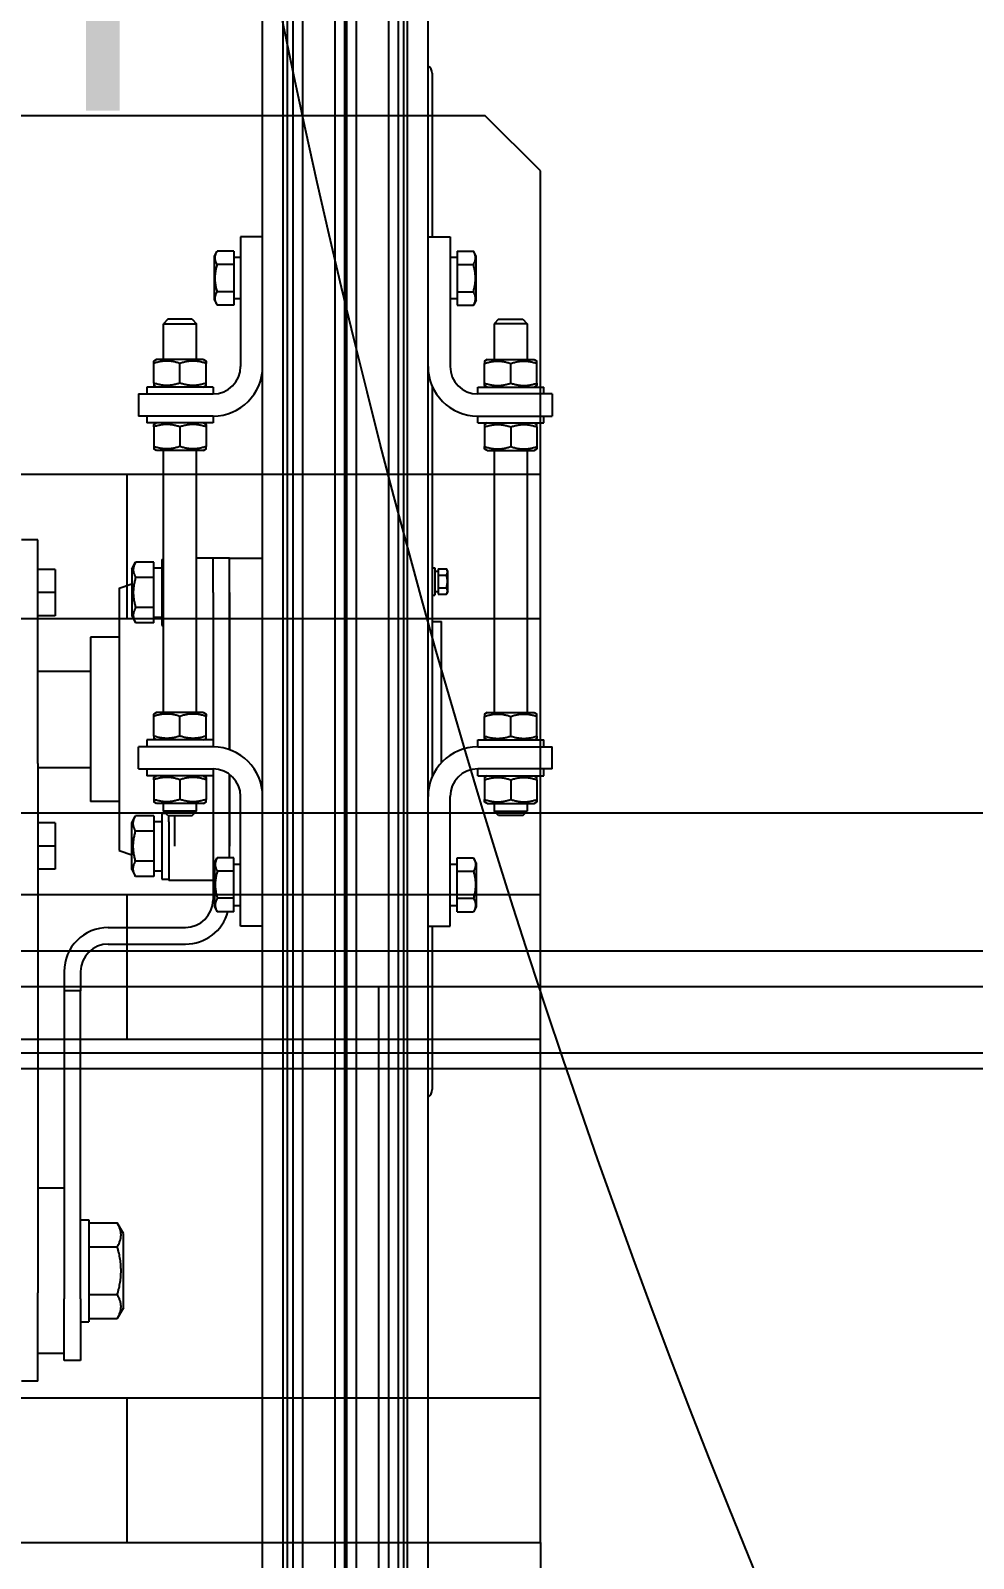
# Model space of a CAD drawing. Header units: millimetres. Extents: x -383313 to -161684, y -117025 to 99224.
# Drawn here: x -331932 to -331590, y 32773 to 33327 of the extents above; entities that cross this region are included whole.
import ezdxf

# ---------------------------------------------------------------- set-up
doc = ezdxf.new("R2010")
doc.units = ezdxf.units.MM
doc.header["$MEASUREMENT"] = 0
doc.linetypes.add('DASHED', pattern=[0.75, 0.5, -0.25])
for name, color, linetype in [('PV-F89', 7, 'Continuous'), ('Конвейера КУ-190', 1, 'Continuous'), ('Крепление держателей ограждений', 101, 'Continuous'), ('Робот', 30, 'Continuous')]:
    doc.layers.add(name, color=color, linetype=linetype)
doc.styles.add('PSTUDIO', font='arial.ttf')

# ---------------------------------------------------------------- blocks, each defined once
blk = doc.blocks.new('Робот ABB IRB660_3.15 (сверху)')
at = {"layer": 'Робот'}
blk.add_circle((0, 0), 3150, dxfattribs=at)
blk = doc.blocks.new('*U149')
at = {"layer": 'PV-F89'}
for p, q in [((2107.85, 1030.37), (2107.85, 1036.37)), ((2412.96, 1030.37), (2412.96, 1036.37)), ((2107.85, 1030.37), (2139.85, 1030.37)), ((2117.85, 1020.87), (2117.85, 1030.37)), ((2331.85, 1030.37), (2139.85, 1030.37)), ((2177.85, 1020.87), (2177.85, 1030.37)), ((2293.49, 1024.17), (2293.49, 1030.37)), ((2301.89, 1024.17), (2301.89, 1030.37)), ((2310.29, 1024.17), (2310.29, 1030.37)), ((2330.35, 1030.37), (2330.35, 1011.27)), ((2331.85, 1030.37), (2412.38, 1030.37)), ((2365.35, 1030.37), (2365.35, 1011.27)), ((2385.41, 1024.17), (2385.41, 1030.37)), ((2393.81, 1024.17), (2393.81, 1030.37)), ((2402.21, 1024.17), (2402.21, 1030.37)), ((2412.38, 1030.37), (2412.96, 1030.37)), ((2115.35, 1020.87), (2137.69, 1020.87)), ((2115.35, 1014.87), (2115.35, 1020.87)), ((2249.35, 1020.87), (2137.69, 1020.87)), ((2256.35, 1020.87), (2249.35, 1020.87)), ((2249.35, 1014.87), (2249.35, 1020.87)), ((2301.89, 1024.17), (2293.49, 1024.17)), ((2310.29, 1024.17), (2301.89, 1024.17)), ((2393.81, 1024.17), (2385.41, 1024.17)), ((2402.21, 1024.17), (2393.81, 1024.17)), ((2137.69, 1014.87), (2115.35, 1014.87)), ((2129.35, 1014.87), (2129.35, 1011.87)), ((2137.69, 1014.87), (2249.35, 1014.87)), ((2166.35, 1014.87), (2166.35, 1011.87)), ((2256.35, 1014.87), (2249.35, 1014.87)), ((2166.35, 1011.87), (2129.35, 1011.87)), ((2130.53, 1011.87), (2130.53, 1001.57)), ((2139.19, 1011.87), (2139.19, 1001.57)), ((2156.51, 1011.87), (2156.51, 1001.57)), ((2165.17, 1011.87), (2165.17, 1001.57)), ((2377.6, 1011.27), (2318.1, 1011.27)), ((2318.1, 1000.87), (2318.1, 1011.27)), ((2377.6, 1000.87), (2377.6, 1011.27)), ((2266.35, 1004.87), (2266.35, 976.87)), ((2272.35, 1004.87), (2272.35, 976.87)), ((2134.35, 999.37), (2130.53, 1001.57)), ((2134.35, 999.37), (2161.35, 999.37)), ((2161.35, 999.37), (2165.17, 1001.57)), ((2300.3, 1000.87), (2298.66, 996.37)), ((2395.4, 1000.87), (2300.3, 1000.87)), ((2395.4, 1000.87), (2397.04, 996.37)), ((2293.35, 996.37), (2290.88, 994.94)), ((2290.88, 988.37), (2290.88, 994.94)), ((2293.35, 996.37), (2310.35, 996.37)), ((2296.36, 988.37), (2296.36, 994.94)), ((2307.33, 988.37), (2307.33, 994.94)), ((2310.35, 996.37), (2312.82, 994.94)), ((2312.82, 988.37), (2312.82, 994.94)), ((2329.85, 993.87), (2329.85, 966.87)), ((2329.85, 993.87), (2337.85, 993.87)), ((2337.85, 966.87), (2337.85, 993.87)), ((2385.35, 996.37), (2382.88, 994.94)), ((2382.88, 988.37), (2382.88, 994.94)), ((2402.35, 996.37), (2385.35, 996.37)), ((2388.36, 988.37), (2388.36, 994.94)), ((2399.33, 988.37), (2399.33, 994.94)), ((2402.35, 996.37), (2404.82, 994.94)), ((2404.82, 988.37), (2404.82, 994.94)), ((2457.85, 966.87), (2457.85, 993.87)), ((2465.85, 993.87), (2457.85, 993.87)), ((2465.85, 993.87), (2465.85, 966.87)), ((2296.36, 988.37), (2290.88, 988.37)), ((2292.85, 988.37), (2292.85, 985.37)), ((2307.33, 988.37), (2296.36, 988.37)), ((2312.82, 988.37), (2307.33, 988.37)), ((2310.85, 988.37), (2310.85, 985.37)), ((2317.35, 987.37), (2317.93, 988.37)), ((2317.35, 978.87), (2317.35, 987.37)), ((2325.92, 988.37), (2318.78, 988.37)), ((2327.35, 987.37), (2326.77, 988.37)), ((2327.35, 966.87), (2327.35, 990.87)), ((2329.85, 990.87), (2327.35, 990.87)), ((2340.35, 990.87), (2337.85, 990.87)), ((2340.35, 966.87), (2340.35, 990.87)), ((2340.35, 987.37), (2340.93, 988.37)), ((2341.78, 988.37), (2348.92, 988.37)), ((2350.35, 987.37), (2349.77, 988.37)), ((2350.35, 978.87), (2350.35, 987.37)), ((2382.88, 988.37), (2388.36, 988.37)), ((2384.85, 988.37), (2384.85, 985.37)), ((2388.36, 988.37), (2399.33, 988.37)), ((2399.33, 988.37), (2404.82, 988.37)), ((2402.85, 988.37), (2402.85, 985.37)), ((2445.35, 987.37), (2445.93, 988.37)), ((2445.35, 978.87), (2445.35, 987.37)), ((2453.92, 988.37), (2446.78, 988.37)), ((2455.35, 987.37), (2454.77, 988.37)), ((2455.35, 966.87), (2455.35, 990.87)), ((2457.85, 990.87), (2455.35, 990.87)), ((2468.35, 990.87), (2465.85, 990.87)), ((2468.35, 966.87), (2468.35, 990.87)), ((2468.35, 987.37), (2468.93, 988.37)), ((2469.78, 988.37), (2476.92, 988.37)), ((2478.35, 987.37), (2477.77, 988.37)), ((2478.35, 978.87), (2478.35, 987.37)), ((2310.69, 982.87), (2289.35, 982.87)), ((2289.35, 980.87), (2289.35, 982.87)), ((2289.35, 966.87), (2289.35, 980.87)), ((2313.85, 985.37), (2289.85, 985.37)), ((2289.85, 985.37), (2289.85, 982.87)), ((2312.95, 980.87), (2301.85, 980.87)), ((2310.69, 982.87), (2312.95, 982.87)), ((2312.95, 983.27), (2314.55, 984.87)), ((2312.95, 983.27), (2312.95, 974.47)), ((2313.85, 985.37), (2313.85, 984.17)), ((2314.55, 972.87), (2314.55, 984.87)), ((2314.55, 984.87), (2317.35, 984.87)), ((2350.35, 984.87), (2445.35, 984.87)), ((2405.85, 985.37), (2381.85, 985.37)), ((2381.85, 985.37), (2381.85, 984.87)), ((2405.85, 985.37), (2405.85, 984.87)), ((2478.35, 984.87), (2491.35, 984.87)), ((2491.35, 984.87), (2491.35, 972.87)), ((2492.95, 983.27), (2491.35, 984.87)), ((2492.95, 974.47), (2492.95, 983.27)), ((2317.35, 970.37), (2317.35, 978.87)), ((2325.92, 978.87), (2318.78, 978.87)), ((2341.78, 978.87), (2348.92, 978.87)), ((2350.35, 970.37), (2350.35, 978.87)), ((2445.35, 970.37), (2445.35, 978.87)), ((2453.92, 978.87), (2446.78, 978.87)), ((2469.78, 978.87), (2476.92, 978.87)), ((2478.35, 970.37), (2478.35, 978.87)), ((2312.95, 974.47), (2314.55, 972.87)), ((2314.55, 972.87), (2317.35, 972.87)), ((2317.35, 970.37), (2317.93, 969.37)), ((2327.35, 970.37), (2326.77, 969.37)), ((2340.35, 970.37), (2340.93, 969.37)), ((2350.35, 970.37), (2349.77, 969.37)), ((2350.35, 972.87), (2445.35, 972.87)), ((2406.35, 966.87), (2406.35, 972.87)), ((2445.35, 970.37), (2445.93, 969.37)), ((2455.35, 970.37), (2454.77, 969.37)), ((2468.35, 970.37), (2468.93, 969.37)), ((2478.35, 970.37), (2477.77, 969.37)), ((2478.35, 972.87), (2491.35, 972.87)), ((2492.95, 974.47), (2491.35, 972.87)), ((2279.85, 966.37), (2278.03, 965.32)), ((2278.03, 959.37), (2278.03, 965.32)), ((2295.85, 966.37), (2279.85, 966.37)), ((2327.35, 966.87), (2282.35, 966.87)), ((2282.94, 959.37), (2282.94, 965.32)), ((2292.76, 959.37), (2292.76, 965.32)), ((2295.85, 966.37), (2297.66, 965.32)), ((2297.66, 959.37), (2297.66, 965.32)), ((2327.35, 966.87), (2301.85, 966.87)), ((2325.92, 969.37), (2318.78, 969.37)), ((2329.85, 966.87), (2327.35, 966.87)), ((2340.35, 966.87), (2337.85, 966.87)), ((2393.85, 966.87), (2340.35, 966.87)), ((2393.85, 966.87), (2340.35, 966.87)), ((2341.78, 969.37), (2348.92, 969.37)), ((2393.85, 966.87), (2406.35, 966.87)), ((2393.85, 966.87), (2406.35, 966.87)), ((2406.35, 960.87), (2406.35, 966.87)), ((2453.92, 969.37), (2446.78, 969.37)), ((2457.85, 966.87), (2455.35, 966.87)), ((2468.35, 966.87), (2465.85, 966.87)), ((2469.78, 969.37), (2476.92, 969.37)), ((2499.85, 966.37), (2498.03, 965.32)), ((2498.03, 959.37), (2498.03, 965.32)), ((2499.85, 966.37), (2515.85, 966.37)), ((2502.94, 959.37), (2502.94, 965.32)), ((2512.76, 959.37), (2512.76, 965.32)), ((2515.85, 966.37), (2517.66, 965.32)), ((2517.66, 959.37), (2517.66, 965.32)), ((2278.03, 959.37), (2282.94, 959.37)), ((2280.35, 959.37), (2280.35, 956.87)), ((2282.94, 959.37), (2292.76, 959.37)), ((2292.76, 959.37), (2297.66, 959.37)), ((2295.35, 959.37), (2295.35, 956.87)), ((2297.66, 960.87), (2327.85, 960.87)), ((2327.85, 960.87), (2301.85, 960.87)), ((2393.85, 960.87), (2336.82, 960.87)), ((2336.82, 960.87), (2393.85, 960.87)), ((2393.85, 960.87), (2406.35, 960.87)), ((2393.85, 960.87), (2406.35, 960.87)), ((2406.35, 960.87), (2406.35, 948.87)), ((2502.94, 959.37), (2498.03, 959.37)), ((2500.35, 956.87), (2500.35, 959.37)), ((2512.76, 959.37), (2502.94, 959.37)), ((2517.66, 959.37), (2512.76, 959.37)), ((2515.35, 956.87), (2515.35, 959.37)), ((2272.85, 956.87), (2319.85, 956.87)), ((2272.85, 948.87), (2272.85, 956.87)), ((2522.85, 956.87), (2475.85, 956.87)), ((2522.85, 948.87), (2522.85, 956.87)), ((1757.85, 948.87), (3037.85, 948.87)), ((1757.85, 941.37), (3037.85, 941.37)), ((3037.85, 939.92), (1757.85, 939.92)), ((3037.85, 937.91), (1757.85, 937.91)), ((3037.85, 934.41), (1757.85, 934.41)), ((3037.85, 922.73), (1757.85, 922.73)), ((3037.85, 919.23), (1757.85, 919.23)), ((3037.85, 918.45), (1757.85, 918.45)), ((3037.85, 914.95), (1757.85, 914.95)), ((3037.85, 903.27), (1757.85, 903.27)), ((3037.85, 899.77), (1757.85, 899.77)), ((3037.85, 897.76), (1757.85, 897.76)), ((1757.85, 896.37), (3037.85, 896.37)), ((1757.85, 888.87), (3037.85, 888.87)), ((2272.85, 887.37), (2213.55, 887.37)), ((2272.85, 888.87), (2272.85, 880.87)), ((2468.66, 887.37), (2327.04, 887.37)), ((2383.35, 887.37), (2383.35, 884.02)), ((2392.85, 887.37), (2392.85, 886.37)), ((2402.85, 887.37), (2402.85, 886.37)), ((2522.85, 888.87), (2522.85, 880.87)), ((2582.15, 887.37), (2522.85, 887.37)), ((2332.14, 884.02), (2347.85, 884.02)), ((2347.85, 884.02), (2383.35, 884.02)), ((2402.85, 886.37), (2392.85, 886.37)), ((2395.54, 885.17), (2393.23, 885.17)), ((2393.23, 885.17), (2393.23, 882.2)), ((2394.15, 881.67), (2393.23, 882.2)), ((2394.15, 886.37), (2394.15, 885.17)), ((2394.15, 881.67), (2401.55, 881.67)), ((2400.16, 885.17), (2395.54, 885.17)), ((2395.54, 885.17), (2395.54, 882.2)), ((2402.47, 885.17), (2400.16, 885.17)), ((2400.16, 885.17), (2400.16, 882.2)), ((2401.55, 886.37), (2401.55, 885.17)), ((2401.55, 881.67), (2402.47, 882.2)), ((2402.47, 885.17), (2402.47, 882.2)), ((2272.85, 880.87), (2319.85, 880.87)), ((2278.03, 878.37), (2282.94, 878.37)), ((2278.03, 878.37), (2278.03, 872.41)), ((2280.35, 880.87), (2280.35, 878.37)), ((2282.94, 878.37), (2292.76, 878.37)), ((2282.94, 878.37), (2282.94, 872.41)), ((2292.76, 878.37), (2297.66, 878.37)), ((2292.76, 878.37), (2292.76, 872.41)), ((2295.35, 880.87), (2295.35, 878.37)), ((2297.66, 878.37), (2297.66, 872.41)), ((2522.85, 880.87), (2475.85, 880.87)), ((2502.94, 878.37), (2498.03, 878.37)), ((2498.03, 878.37), (2498.03, 872.41)), ((2500.35, 878.37), (2500.35, 880.87)), ((2512.76, 878.37), (2502.94, 878.37)), ((2502.94, 878.37), (2502.94, 872.41)), ((2517.66, 878.37), (2512.76, 878.37)), ((2512.76, 878.37), (2512.76, 872.41)), ((2515.35, 878.37), (2515.35, 880.87)), ((2517.66, 878.37), (2517.66, 872.41)), ((2279.85, 871.37), (2278.03, 872.41)), ((2295.85, 871.37), (2279.85, 871.37)), ((2295.85, 871.37), (2297.66, 872.41)), ((2327.35, 870.87), (2327.35, 846.87)), ((2327.35, 870.87), (2329.85, 870.87)), ((2329.85, 843.87), (2329.85, 870.87)), ((2337.85, 870.87), (2337.85, 843.87)), ((2337.85, 870.87), (2340.35, 870.87)), ((2340.35, 870.87), (2340.35, 846.87)), ((2455.35, 870.87), (2455.35, 846.87)), ((2455.35, 870.87), (2457.85, 870.87)), ((2457.85, 870.87), (2457.85, 843.87)), ((2465.85, 870.87), (2468.35, 870.87)), ((2465.85, 843.87), (2465.85, 870.87)), ((2468.35, 870.87), (2468.35, 846.87)), ((2499.85, 871.37), (2498.03, 872.41)), ((2499.85, 871.37), (2515.85, 871.37)), ((2515.85, 871.37), (2517.66, 872.41)), ((2312.95, 863.27), (2314.55, 864.87)), ((2314.55, 864.87), (2314.55, 852.87)), ((2317.35, 864.87), (2314.55, 864.87)), ((2317.35, 867.37), (2317.93, 868.37)), ((2317.35, 867.37), (2317.35, 858.87)), ((2325.92, 868.37), (2318.78, 868.37)), ((2327.35, 867.37), (2326.77, 868.37)), ((2340.35, 867.37), (2340.93, 868.37)), ((2341.78, 868.37), (2348.92, 868.37)), ((2350.35, 867.37), (2349.77, 868.37)), ((2350.35, 867.37), (2350.35, 858.87)), ((2445.35, 864.87), (2350.35, 864.87)), ((2445.35, 867.37), (2445.93, 868.37)), ((2445.35, 867.37), (2445.35, 858.87)), ((2453.92, 868.37), (2446.78, 868.37)), ((2455.35, 867.37), (2454.77, 868.37)), ((2468.35, 867.37), (2468.93, 868.37)), ((2469.78, 868.37), (2476.92, 868.37)), ((2478.35, 867.37), (2477.77, 868.37)), ((2478.35, 867.37), (2478.35, 858.87)), ((2491.35, 864.87), (2478.35, 864.87)), ((2491.35, 852.87), (2491.35, 864.87)), ((2492.95, 863.27), (2491.35, 864.87)), ((2312.95, 854.47), (2312.95, 863.27)), ((2492.95, 863.27), (2492.95, 854.47)), ((2312.95, 854.47), (2314.55, 852.87)), ((2317.35, 858.87), (2317.35, 850.37)), ((2325.92, 858.87), (2318.78, 858.87)), ((2341.78, 858.87), (2348.92, 858.87)), ((2350.35, 858.87), (2350.35, 850.37)), ((2445.35, 858.87), (2445.35, 850.37)), ((2453.92, 858.87), (2446.78, 858.87)), ((2469.78, 858.87), (2476.92, 858.87)), ((2478.35, 858.87), (2478.35, 850.37)), ((2492.95, 854.47), (2491.35, 852.87)), ((2317.35, 852.87), (2314.55, 852.87)), ((2317.35, 850.37), (2317.93, 849.37)), ((2325.92, 849.37), (2318.78, 849.37)), ((2327.35, 850.37), (2326.77, 849.37)), ((2340.35, 850.37), (2340.93, 849.37)), ((2341.78, 849.37), (2348.92, 849.37)), ((2350.35, 850.37), (2349.77, 849.37)), ((2445.35, 852.87), (2350.35, 852.87)), ((2445.35, 850.37), (2445.93, 849.37)), ((2453.92, 849.37), (2446.78, 849.37)), ((2455.35, 850.37), (2454.77, 849.37)), ((2468.35, 850.37), (2468.93, 849.37)), ((2469.78, 849.37), (2476.92, 849.37)), ((2478.35, 850.37), (2477.77, 849.37)), ((2491.35, 852.87), (2478.35, 852.87)), ((2327.35, 846.87), (2329.85, 846.87)), ((2329.85, 843.87), (2337.85, 843.87)), ((2337.85, 846.87), (2340.35, 846.87)), ((2455.35, 846.87), (2457.85, 846.87)), ((2465.85, 843.87), (2457.85, 843.87)), ((2465.85, 846.87), (2468.35, 846.87))]:
    blk.add_line(p, q, dxfattribs=at)
for centre, radius, start, end in [((2256.35, 1004.87), 16, 0, 90), ((2256.35, 1004.87), 10, 0, 90), ((2282.35, 976.87), 16, 180, 254.3545), ((2282.35, 976.87), 10, 180, 270), ((2319.85, 966.87), 18, 270, 360), ((2319.85, 966.87), 10, -90, 0), ((2475.85, 966.87), 18, 180, 270), ((2475.85, 966.87), 10, 180, 270), ((2213.55, 890.57), 3.2, 212.09, 270), ((2319.85, 870.87), 18, 0, 90), ((2475.85, 870.87), 18, 90, 180), ((2582.15, 890.57), 3.2, 270, 327.91), ((2319.85, 870.87), 10, 0, 90), ((2475.85, 870.87), 10, 90, 180)]:
    blk.add_arc(centre, radius, start, end, dxfattribs=at)
for points, weights in [([(2130.53, 1001.57), (2134.86, 999.07), (2139.19, 1001.57)], [1.55166604984, 1.79170962313, 1.55166604984]), ([(2139.19, 1001.57), (2147.85, 999.07), (2156.51, 1001.57)], [1.55166604984, 1.79170962313, 1.55166604984]), ([(2156.51, 1001.57), (2160.84, 999.07), (2165.17, 1001.57)], [1.55166604984, 1.79170962313, 1.55166604984]), ([(2290.88, 994.94), (2293.62, 996.52), (2296.36, 994.94)], [1.29573137036, 1.49618171095, 1.29573137036]), ([(2296.36, 994.94), (2301.85, 996.52), (2307.33, 994.94)], [1.29573137036, 1.49618171095, 1.29573137036]), ([(2307.33, 994.94), (2310.08, 996.52), (2312.82, 994.94)], [1.29573137036, 1.49618171095, 1.29573137036]), ([(2388.36, 994.94), (2385.62, 996.52), (2382.88, 994.94)], [1.29573137036, 1.49618171095, 1.29573137036]), ([(2399.33, 994.94), (2393.85, 996.52), (2388.36, 994.94)], [1.29573137036, 1.49618171095, 1.29573137036]), ([(2404.82, 994.94), (2402.08, 996.52), (2399.33, 994.94)], [1.29573137036, 1.49618171095, 1.29573137036]), ([(2318.78, 988.37), (2317.93, 988.37), (2317.93, 988.37)], [1.29573137036, 1.39595654066, 1.39595654066]), ([(2318.78, 978.87), (2317.19, 983.62), (2318.78, 988.37)], [1.29573137036, 1.49618171095, 1.29573137036]), ([(2325.92, 988.37), (2326.77, 988.37), (2326.77, 988.37)], [1.29573137036, 1.39595654066, 1.39595654066]), ([(2325.92, 978.87), (2327.51, 983.62), (2325.92, 988.37)], [1.29573137036, 1.49618171095, 1.29573137036]), ([(2341.78, 978.87), (2340.19, 983.62), (2341.78, 988.37)], [1.29573137036, 1.49618171095, 1.29573137036]), ([(2341.78, 988.37), (2340.93, 988.37), (2340.93, 988.37)], [1.29573137036, 1.39595654066, 1.39595654066]), ([(2348.92, 988.37), (2349.77, 988.37), (2349.77, 988.37)], [1.29573137036, 1.39595654066, 1.39595654066]), ([(2348.92, 978.87), (2350.51, 983.62), (2348.92, 988.37)], [1.29573137036, 1.49618171095, 1.29573137036]), ([(2446.78, 988.37), (2445.93, 988.37), (2445.93, 988.37)], [1.29573137036, 1.39595654066, 1.39595654066]), ([(2446.78, 978.87), (2445.19, 983.62), (2446.78, 988.37)], [1.29573137036, 1.49618171095, 1.29573137036]), ([(2453.92, 988.37), (2454.77, 988.37), (2454.77, 988.37)], [1.29573137036, 1.39595654065, 1.39595654066]), ([(2453.92, 978.87), (2455.51, 983.62), (2453.92, 988.37)], [1.29573137036, 1.49618171095, 1.29573137036]), ([(2469.78, 978.87), (2468.19, 983.62), (2469.78, 988.37)], [1.29573137036, 1.49618171095, 1.29573137036]), ([(2469.78, 988.37), (2468.93, 988.37), (2468.93, 988.37)], [1.29573137036, 1.39595654066, 1.39595654066]), ([(2476.92, 988.37), (2477.77, 988.37), (2477.77, 988.37)], [1.29573137036, 1.39595654066, 1.39595654066]), ([(2476.92, 978.87), (2478.51, 983.62), (2476.92, 988.37)], [1.29573137036, 1.49618171095, 1.29573137036]), ([(2318.78, 969.37), (2317.19, 974.12), (2318.78, 978.87)], [1.29573137036, 1.49618171095, 1.29573137036]), ([(2325.92, 969.37), (2327.51, 974.12), (2325.92, 978.87)], [1.29573137036, 1.49618171095, 1.29573137036]), ([(2341.78, 969.37), (2340.19, 974.12), (2341.78, 978.87)], [1.29573137036, 1.49618171095, 1.29573137036]), ([(2348.92, 969.37), (2350.51, 974.12), (2348.92, 978.87)], [1.29573137036, 1.49618171095, 1.29573137036]), ([(2446.78, 969.37), (2445.19, 974.12), (2446.78, 978.87)], [1.29573137036, 1.49618171095, 1.29573137036]), ([(2453.92, 969.37), (2455.51, 974.12), (2453.92, 978.87)], [1.29573137036, 1.49618171095, 1.29573137036]), ([(2469.78, 969.37), (2468.19, 974.12), (2469.78, 978.87)], [1.29573137036, 1.49618171095, 1.29573137036]), ([(2476.92, 969.37), (2478.51, 974.12), (2476.92, 978.87)], [1.29573137036, 1.49618171095, 1.29573137036]), ([(2282.94, 965.32), (2280.49, 966.74), (2278.03, 965.32)], [1.22364575665, 1.41294441399, 1.22364575665]), ([(2292.76, 965.32), (2287.85, 966.74), (2282.94, 965.32)], [1.22364575665, 1.41294441399, 1.22364575665]), ([(2297.66, 965.32), (2295.21, 966.74), (2292.76, 965.32)], [1.22364575665, 1.41294441399, 1.22364575665]), ([(2317.93, 969.37), (2317.93, 969.37), (2318.78, 969.37)], [1.39595654066, 1.39595654066, 1.29573137036]), ([(2326.77, 969.37), (2326.77, 969.37), (2325.92, 969.37)], [1.39595654066, 1.39595654066, 1.29573137036]), ([(2340.93, 969.37), (2340.93, 969.37), (2341.78, 969.37)], [1.39595654066, 1.39595654066, 1.29573137036]), ([(2349.77, 969.37), (2349.77, 969.37), (2348.92, 969.37)], [1.39595654066, 1.39595654066, 1.29573137036]), ([(2445.93, 969.37), (2445.93, 969.37), (2446.78, 969.37)], [1.39595654066, 1.39595654066, 1.29573137036]), ([(2454.77, 969.37), (2454.77, 969.37), (2453.92, 969.37)], [1.39595654066, 1.39595654066, 1.29573137036]), ([(2468.93, 969.37), (2468.93, 969.37), (2469.78, 969.37)], [1.39595654066, 1.39595654066, 1.29573137036]), ([(2477.77, 969.37), (2477.77, 969.37), (2476.92, 969.37)], [1.39595654066, 1.39595654066, 1.29573137036]), ([(2498.03, 965.32), (2500.49, 966.74), (2502.94, 965.32)], [1.22364575665, 1.41294441399, 1.22364575665]), ([(2502.94, 965.32), (2507.85, 966.74), (2512.76, 965.32)], [1.22364575665, 1.41294441399, 1.22364575665]), ([(2512.76, 965.32), (2515.21, 966.74), (2517.66, 965.32)], [1.22364575665, 1.41294441399, 1.22364575665]), ([(2393.23, 882.2), (2394.39, 881.53), (2395.54, 882.2)], [1.10447333225, 1.27533595138, 1.10447333224]), ([(2395.54, 882.2), (2397.85, 881.53), (2400.16, 882.2)], [1.10447333225, 1.27533595138, 1.10447333224]), ([(2400.16, 882.2), (2401.31, 881.53), (2402.47, 882.2)], [1.10447333225, 1.27533595138, 1.10447333224]), ([(2282.94, 872.41), (2280.49, 871), (2278.03, 872.41)], [1.22364575665, 1.41294441399, 1.22364575665]), ([(2292.76, 872.41), (2287.85, 871), (2282.94, 872.41)], [1.22364575665, 1.41294441399, 1.22364575665]), ([(2297.66, 872.41), (2295.21, 871), (2292.76, 872.41)], [1.22364575665, 1.41294441399, 1.22364575665]), ([(2498.03, 872.41), (2500.49, 871), (2502.94, 872.41)], [1.22364575665, 1.41294441399, 1.22364575665]), ([(2502.94, 872.41), (2507.85, 871), (2512.76, 872.41)], [1.22364575665, 1.41294441399, 1.22364575665]), ([(2512.76, 872.41), (2515.21, 871), (2517.66, 872.41)], [1.22364575665, 1.41294441399, 1.22364575665]), ([(2317.93, 868.37), (2317.93, 868.37), (2318.78, 868.37)], [1.39595654066, 1.39595654066, 1.29573137036]), ([(2318.78, 868.37), (2317.19, 863.62), (2318.78, 858.87)], [1.29573137036, 1.49618171095, 1.29573137036]), ([(2326.77, 868.37), (2326.77, 868.37), (2325.92, 868.37)], [1.39595654066, 1.39595654066, 1.29573137036]), ([(2325.92, 868.37), (2327.51, 863.62), (2325.92, 858.87)], [1.29573137036, 1.49618171095, 1.29573137036]), ([(2340.93, 868.37), (2340.93, 868.37), (2341.78, 868.37)], [1.39595654066, 1.39595654066, 1.29573137036]), ([(2341.78, 868.37), (2340.19, 863.62), (2341.78, 858.87)], [1.29573137036, 1.49618171095, 1.29573137036]), ([(2349.77, 868.37), (2349.77, 868.37), (2348.92, 868.37)], [1.39595654066, 1.39595654066, 1.29573137036]), ([(2348.92, 868.37), (2350.51, 863.62), (2348.92, 858.87)], [1.29573137036, 1.49618171095, 1.29573137036]), ([(2445.93, 868.37), (2445.93, 868.37), (2446.78, 868.37)], [1.39595654066, 1.39595654066, 1.29573137036]), ([(2446.78, 868.37), (2445.19, 863.62), (2446.78, 858.87)], [1.29573137036, 1.49618171095, 1.29573137036]), ([(2454.77, 868.37), (2454.77, 868.37), (2453.92, 868.37)], [1.39595654066, 1.39595654066, 1.29573137036]), ([(2453.92, 868.37), (2455.51, 863.62), (2453.92, 858.87)], [1.29573137036, 1.49618171095, 1.29573137036]), ([(2468.93, 868.37), (2468.93, 868.37), (2469.78, 868.37)], [1.39595654066, 1.39595654066, 1.29573137036]), ([(2469.78, 868.37), (2468.19, 863.62), (2469.78, 858.87)], [1.29573137036, 1.49618171095, 1.29573137036]), ([(2477.77, 868.37), (2477.77, 868.37), (2476.92, 868.37)], [1.39595654066, 1.39595654066, 1.29573137036]), ([(2476.92, 868.37), (2478.51, 863.62), (2476.92, 858.87)], [1.29573137036, 1.49618171095, 1.29573137036]), ([(2318.78, 858.87), (2317.19, 854.12), (2318.78, 849.37)], [1.29573137036, 1.49618171095, 1.29573137036]), ([(2325.92, 858.87), (2327.51, 854.12), (2325.92, 849.37)], [1.29573137036, 1.49618171095, 1.29573137036]), ([(2341.78, 858.87), (2340.19, 854.12), (2341.78, 849.37)], [1.29573137036, 1.49618171095, 1.29573137036]), ([(2348.92, 858.87), (2350.51, 854.12), (2348.92, 849.37)], [1.29573137036, 1.49618171095, 1.29573137036]), ([(2446.78, 858.87), (2445.19, 854.12), (2446.78, 849.37)], [1.29573137036, 1.49618171095, 1.29573137036]), ([(2453.92, 858.87), (2455.51, 854.12), (2453.92, 849.37)], [1.29573137036, 1.49618171095, 1.29573137036]), ([(2469.78, 858.87), (2468.19, 854.12), (2469.78, 849.37)], [1.29573137036, 1.49618171095, 1.29573137036]), ([(2476.92, 858.87), (2478.51, 854.12), (2476.92, 849.37)], [1.29573137036, 1.49618171095, 1.29573137036]), ([(2318.78, 849.37), (2317.93, 849.37), (2317.93, 849.37)], [1.29573137036, 1.39595654066, 1.39595654066]), ([(2325.92, 849.37), (2326.77, 849.37), (2326.77, 849.37)], [1.29573137036, 1.39595654066, 1.39595654066]), ([(2341.78, 849.37), (2340.93, 849.37), (2340.93, 849.37)], [1.29573137036, 1.39595654066, 1.39595654066]), ([(2348.92, 849.37), (2349.77, 849.37), (2349.77, 849.37)], [1.29573137036, 1.39595654066, 1.39595654066]), ([(2446.78, 849.37), (2445.93, 849.37), (2445.93, 849.37)], [1.29573137036, 1.39595654066, 1.39595654066]), ([(2453.92, 849.37), (2454.77, 849.37), (2454.77, 849.37)], [1.29573137036, 1.39595654065, 1.39595654066]), ([(2469.78, 849.37), (2468.93, 849.37), (2468.93, 849.37)], [1.29573137036, 1.39595654066, 1.39595654066]), ([(2476.92, 849.37), (2477.77, 849.37), (2477.77, 849.37)], [1.29573137036, 1.39595654066, 1.39595654066])]:
    blk.add_rational_spline(points, weights, degree=2, dxfattribs=at)
blk = doc.blocks.new('A$Cd90eea63')
at = {"layer": 'Конвейера КУ-190'}
for p, q in [((2000, 125), (0, 125)), ((0, 101), (2000, 101))]:
    blk.add_line(p, q, dxfattribs=at)
at = {"layer": 'Конвейера КУ-190', "color": 33}
blk.add_line((2000, 95.25), (0, 95.25), dxfattribs=at)
at = {"layer": 'Крепление держателей ограждений'}
blk.add_line((1300, 125), (1300, -125), dxfattribs=at)
blk = doc.blocks.new('паллета1')
at = {"color": 44}
for p, q in [((20, 600), (0, 580)), ((130, 600), (20, 600)), ((130, -600), (130, 600)), ((182.5, 600), (130, 600)), ((282.5, 600), (182.5, 600)), ((182.5, 600), (182.5, -600)), ((282.5, -600), (282.5, 600)), ((335, 600), (282.5, 600)), ((465, 600), (335, 600)), ((335, 600), (335, -600)), ((465, -600), (465, 600)), ((517.5, 600), (465, 600)), ((517.5, 600), (617.5, 600)), ((517.5, -600), (517.5, 600)), ((0, 580), (0, -580)), ((130, 450), (182.5, 450)), ((282.5, 450), (335, 450)), ((465, 450), (517.5, 450))]:
    blk.add_line(p, q, dxfattribs=at)

msp = doc.modelspace()

# ---------------------------------------------------------------- linework, layer by layer
at = {"color": 112, "ltscale": 100}
msp.add_lwpolyline([(-333604.46635, 32993.64991), (-329604.46635, 32993.64991), (-329604.46635, 33043.64991), (-333604.46635, 33043.64991)], close=True, dxfattribs=at)

# ---------------------------------------------------------------- block references
at = {"color": 2, "rotation": 270}
msp.add_blockref('паллета1', (-332346.83992, 33296.57296), dxfattribs=at)
at = {"layer": 'PV-F89', "rotation": 90}
msp.add_blockref('*U149', (-330898.7111, 30729.80381), dxfattribs=at)
at = {"layer": 'Робот', "rotation": 180}
msp.add_blockref('Робот ABB IRB660_3.15 (сверху)', (-328754.07698, 33964.72651), dxfattribs=at)
at = {"layer": 'Робот', "linetype": 'DASHED'}
msp.add_blockref('A$Cd90eea63', (-333105.53684, 32855.64991), dxfattribs=at)

# ---------------------------------------------------------------- texts
at = {"ltscale": 100, "style": 'PSTUDIO'}
msp.add_text('1,5кВт', height=100, dxfattribs=at).set_placement((-332286.01044, 33298.46339))

doc.saveas('drawing.dxf')
